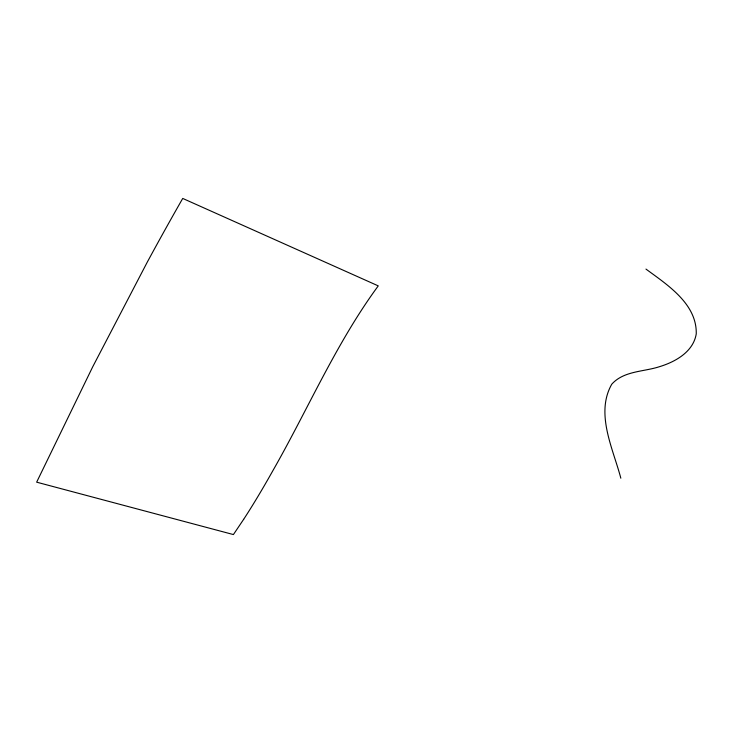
<?xml version="1.0" encoding="UTF-8"?>
<svg xmlns="http://www.w3.org/2000/svg" width="733" height="733" viewBox="0 0 733 733"><rect width="100%" height="100%" fill="white"/><g stroke="black" fill="none" stroke-linecap="round" stroke-linejoin="round"><path stroke-width="1.1" d="M243.649 519.34L233.406 534.568L36.65 482.167L92.697 366.848L147.223 262.231A498.651 64.55 -63.9 0 1 182.728 198.432L378.255 285.879C336.044 343.282 307.961 409.289 272.74 470.907A191.066 24.73 -63.9 0 1 243.649 519.34M645.965 269.084C667.406 284.89 696.982 303.81 696.249 333.881C693.299 351.895 675.313 361.9 659.324 366.738C643.391 371.906 623.801 370.806 611.771 384.193C595.086 413.531 613.118 448.761 620.833 478.2"/></g></svg>
